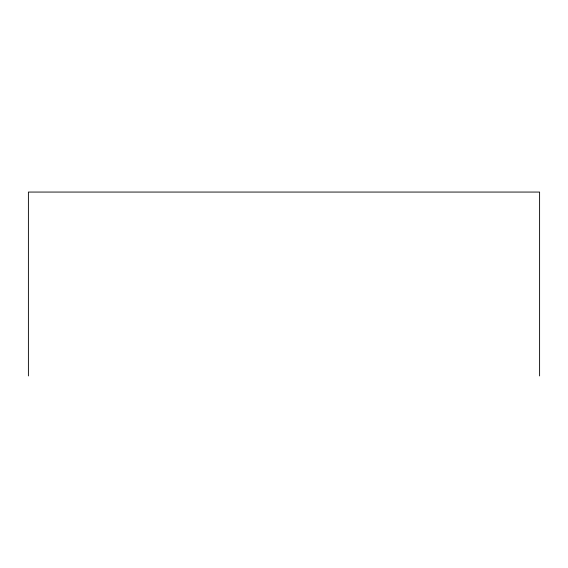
<?xml version="1.0" encoding="UTF-8"?>
<svg xmlns="http://www.w3.org/2000/svg" width="568" height="568" viewBox="0 0 568 568"><rect width="100%" height="100%" fill="white"/><g stroke="black" fill="none" stroke-linecap="round" stroke-linejoin="round"><path stroke-width="0.85" d="M539.6 375.938L539.6 192.062L28.4 192.062L28.4 375.938"/></g></svg>
